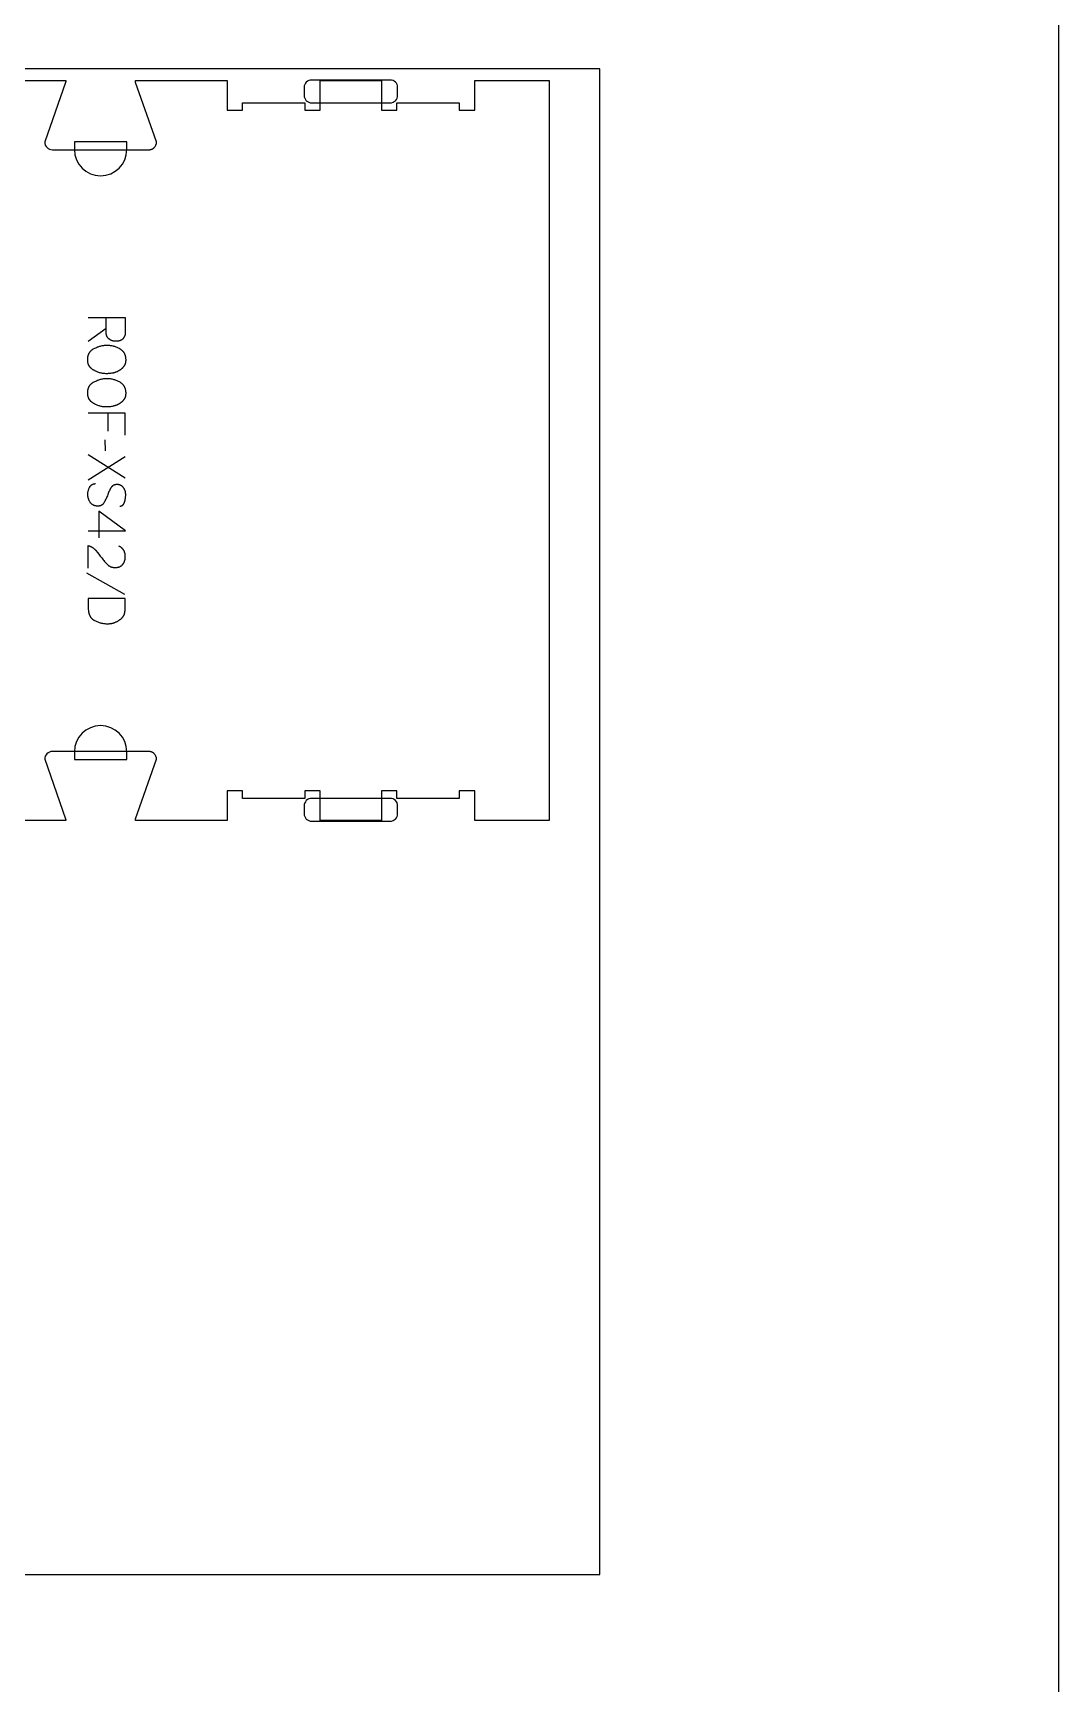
# Model space of a CAD drawing. Extents: x -17068 to -13885, y -84343 to -75479.
# Drawn here: x -14715 to -13885, y -80132 to -78794 of the extents above; entities that cross this region are included whole.
import ezdxf

# ---------------------------------------------------------------- set-up
doc = ezdxf.new("R2010")
doc.units = 0
for name, color, linetype in [('0_SHEET_SPRUCEPLY_2440X122', 1, 'CONTINUOUS'), ('1_ANYTOOL_1MMDEEP_LABELS_S', 2, 'CONTINUOUS'), ('4_ANYTOOL_CUTTHROUGH_OUTSI', 5, 'CONTINUOUS'), ('5_ANYTOOL_HALF_MILL_9MM_IN', 3, 'CONTINUOUS'), ('DONOTCUT', 18, 'CONTINUOUS')]:
    doc.layers.add(name, color=color, linetype=linetype)

msp = doc.modelspace()

# ---------------------------------------------------------------- linework, layer by layer
at = {"layer": '0_SHEET_SPRUCEPLY_2440X122'}
msp.add_lwpolyline([(-16696.5, -78823), (-16696.5, -80043), (-14256.5, -80043), (-14256.5, -78823)], close=True, dxfattribs=at)
at = {"layer": '1_ANYTOOL_1MMDEEP_LABELS_S'}
for points in [[(-14670.7, -79024.5), (-14640.7, -79024.5), (-14640.7, -79035.8), (-14640.7, -79036.3), (-14640.7, -79036.8), (-14640.7, -79037), (-14640.7, -79037.3), (-14640.8, -79037.5), (-14640.8, -79037.7), (-14640.8, -79037.9), (-14640.8, -79038.1), (-14640.9, -79038.3), (-14640.9, -79038.5), (-14641, -79038.7), (-14641, -79038.9), (-14641.1, -79039.1), (-14641.1, -79039.3), (-14641.2, -79039.5), (-14641.3, -79039.7), (-14641.3, -79039.9), (-14641.4, -79040), (-14641.5, -79040.2), (-14641.6, -79040.4), (-14641.7, -79040.5), (-14641.8, -79040.7), (-14641.9, -79040.8), (-14642, -79041), (-14642.1, -79041.1), (-14642.2, -79041.3), (-14642.3, -79041.4), (-14642.4, -79041.6), (-14642.5, -79041.7), (-14642.6, -79041.8), (-14642.7, -79041.9), (-14642.9, -79042), (-14643, -79042.2), (-14643.1, -79042.3), (-14643.3, -79042.4), (-14643.4, -79042.5), (-14643.6, -79042.6), (-14643.7, -79042.7), (-14643.9, -79042.8), (-14644, -79042.9), (-14644.2, -79042.9), (-14644.4, -79043), (-14644.5, -79043.1), (-14644.7, -79043.2), (-14644.9, -79043.2), (-14645.1, -79043.3), (-14645.3, -79043.4), (-14645.4, -79043.4), (-14645.6, -79043.5), (-14645.8, -79043.5), (-14646, -79043.6), (-14646.2, -79043.6), (-14646.4, -79043.6), (-14646.7, -79043.7), (-14646.9, -79043.7), (-14647.1, -79043.7), (-14647.3, -79043.8), (-14647.6, -79043.8), (-14648, -79043.8), (-14648.5, -79043.8), (-14648.7, -79043.8), (-14648.9, -79043.8), (-14649, -79043.8), (-14649.2, -79043.8), (-14649.4, -79043.8), (-14649.5, -79043.7), (-14649.7, -79043.7), (-14649.9, -79043.7), (-14650.1, -79043.7), (-14650.2, -79043.6), (-14650.4, -79043.6), (-14650.6, -79043.6), (-14650.7, -79043.5), (-14650.9, -79043.5), (-14651, -79043.4), (-14651.2, -79043.4), (-14651.4, -79043.3), (-14651.5, -79043.2), (-14651.7, -79043.2), (-14651.9, -79043.1), (-14652, -79043), (-14652.2, -79043), (-14652.3, -79042.9), (-14652.5, -79042.8), (-14652.6, -79042.7), (-14652.8, -79042.6), (-14652.9, -79042.5), (-14653.1, -79042.4), (-14653.2, -79042.3), (-14653.4, -79042.2), (-14653.5, -79042.1), (-14653.7, -79042), (-14653.8, -79041.9), (-14654, -79041.8), (-14654.1, -79041.7), (-14654.2, -79041.6), (-14654.4, -79041.4), (-14654.5, -79041.3), (-14654.6, -79041.2), (-14654.7, -79041.1), (-14654.8, -79040.9), (-14654.9, -79040.8), (-14655, -79040.7), (-14655.1, -79040.5), (-14655.2, -79040.4), (-14655.3, -79040.2), (-14655.4, -79040.1), (-14655.5, -79039.9), (-14655.5, -79039.8), (-14655.6, -79039.6), (-14655.7, -79039.5), (-14655.7, -79039.3), (-14655.8, -79039.2), (-14655.9, -79039), (-14655.9, -79038.8), (-14655.9, -79038.7), (-14656, -79038.5), (-14656, -79038.3), (-14656, -79038.2), (-14656.1, -79038), (-14656.1, -79037.8), (-14656.1, -79037.6), (-14656.1, -79037.4), (-14656.2, -79035.5), (-14656.2, -79033.5), (-14656.2, -79024.5)], [(-14656.2, -79033.5), (-14670.7, -79043.9)], [(-14640.7, -79119.7), (-14640.7, -79102.1), (-14670.7, -79102.1)], [(-14654.6, -79116.6), (-14654.6, -79102.1)], [(-14656.8, -79132.4), (-14656.9, -79123.6)], [(-14640.7, -79154.7), (-14670.7, -79135.8)], [(-14670.7, -79156), (-14640.7, -79137)], [(-14645.2, -79177.3), (-14645.1, -79177.3), (-14645, -79177.3), (-14644.9, -79177.3), (-14644.8, -79177.3), (-14644.7, -79177.3), (-14644.6, -79177.3), (-14644.5, -79177.3), (-14644.4, -79177.3), (-14644.3, -79177.3), (-14644.3, -79177.2), (-14644.2, -79177.2), (-14644.1, -79177.2), (-14644, -79177.2), (-14643.9, -79177.2), (-14643.9, -79177.1), (-14643.8, -79177.1), (-14643.7, -79177.1), (-14643.6, -79177.1), (-14643.5, -79177), (-14643.5, -79177), (-14643.4, -79177), (-14643.3, -79176.9), (-14643.3, -79176.9), (-14643.2, -79176.8), (-14643.1, -79176.8), (-14643, -79176.8), (-14643, -79176.7), (-14642.9, -79176.7), (-14642.9, -79176.6), (-14642.8, -79176.6), (-14642.7, -79176.5), (-14642.7, -79176.5), (-14642.6, -79176.4), (-14642.5, -79176.4), (-14642.5, -79176.3), (-14642.4, -79176.2), (-14642.4, -79176.2), (-14642.3, -79176.1), (-14642.3, -79176.1), (-14642.2, -79176), (-14642.2, -79175.9), (-14642.1, -79175.9), (-14642.1, -79175.8), (-14642, -79175.7), (-14642, -79175.7), (-14641.9, -79175.6), (-14641.9, -79175.5), (-14641.8, -79175.4), (-14641.8, -79175.3), (-14641.7, -79175.3), (-14641.7, -79175.2), (-14641.6, -79175), (-14641.5, -79174.8), (-14641.5, -79174.7), (-14641.4, -79174.5), (-14641.3, -79174.3), (-14641.3, -79174.1), (-14641, -79173.3), (-14640.8, -79172.5), (-14640.7, -79171.7), (-14640.5, -79170.9), (-14640.5, -79170.5), (-14640.4, -79170.1), (-14640.4, -79169.8), (-14640.4, -79169.4), (-14640.3, -79169), (-14640.3, -79168.7), (-14640.3, -79168.3), (-14640.3, -79168), (-14640.3, -79167.8), (-14640.3, -79167.6), (-14640.3, -79167.4), (-14640.3, -79167.2), (-14640.4, -79167), (-14640.4, -79166.8), (-14640.4, -79166.6), (-14640.4, -79166.4), (-14640.5, -79166.2), (-14640.5, -79166.1), (-14640.5, -79165.9), (-14640.6, -79165.7), (-14640.6, -79165.5), (-14640.7, -79165.3), (-14640.7, -79165.2), (-14640.8, -79165), (-14640.8, -79164.8), (-14640.9, -79164.6), (-14641, -79164.5), (-14641, -79164.3), (-14641.1, -79164.1), (-14641.2, -79164), (-14641.3, -79163.8), (-14641.3, -79163.6), (-14641.4, -79163.5), (-14641.5, -79163.3), (-14641.6, -79163.1), (-14641.7, -79163), (-14641.8, -79162.8), (-14641.9, -79162.7), (-14642, -79162.5), (-14642.1, -79162.3), (-14642.3, -79162.2), (-14642.4, -79162), (-14642.5, -79161.9), (-14642.6, -79161.8), (-14642.7, -79161.6), (-14642.9, -79161.5), (-14643, -79161.4), (-14643.1, -79161.3), (-14643.3, -79161.1), (-14643.4, -79161), (-14643.6, -79160.9), (-14643.7, -79160.8), (-14643.9, -79160.7), (-14644, -79160.6), (-14644.2, -79160.6), (-14644.3, -79160.5), (-14644.5, -79160.4), (-14644.7, -79160.3), (-14644.9, -79160.3), (-14645, -79160.2), (-14645.2, -79160.2), (-14645.4, -79160.1), (-14645.6, -79160.1), (-14645.7, -79160), (-14645.9, -79160), (-14646.1, -79159.9), (-14646.3, -79159.9), (-14646.5, -79159.9), (-14646.7, -79159.9), (-14646.9, -79159.9), (-14647.1, -79159.9), (-14647.3, -79159.9), (-14647.6, -79159.9), (-14647.8, -79159.9), (-14648, -79159.9), (-14648.2, -79159.9), (-14648.4, -79159.9), (-14648.6, -79160), (-14648.8, -79160), (-14649, -79160), (-14649.1, -79160.1), (-14649.3, -79160.1), (-14649.5, -79160.2), (-14649.7, -79160.3), (-14649.8, -79160.3), (-14649.9, -79160.3), (-14649.9, -79160.4), (-14650, -79160.4), (-14650.1, -79160.4), (-14650.2, -79160.5), (-14650.3, -79160.5), (-14650.3, -79160.6), (-14650.4, -79160.6), (-14650.5, -79160.7), (-14650.6, -79160.7), (-14650.7, -79160.8), (-14650.7, -79160.8), (-14650.8, -79160.9), (-14650.9, -79160.9), (-14650.9, -79161), (-14651, -79161), (-14651.1, -79161.1), (-14651.2, -79161.1), (-14651.2, -79161.2), (-14651.3, -79161.3), (-14651.4, -79161.3), (-14651.4, -79161.4), (-14651.5, -79161.4), (-14651.6, -79161.6), (-14651.7, -79161.7), (-14651.9, -79161.9), (-14652, -79162), (-14652.1, -79162.2), (-14652.2, -79162.3), (-14652.3, -79162.5), (-14652.4, -79162.7), (-14652.8, -79163.4), (-14653.2, -79164.1), (-14653.5, -79164.9), (-14653.9, -79165.6), (-14654.2, -79166.4), (-14654.6, -79167.2), (-14654.9, -79168), (-14655.2, -79168.9), (-14655.5, -79169.7), (-14655.8, -79170.5), (-14656.2, -79171.3), (-14656.6, -79172), (-14656.9, -79172.8), (-14657.3, -79173.5), (-14657.7, -79174.2), (-14658.1, -79174.9), (-14658.3, -79175.1), (-14658.4, -79175.2), (-14658.5, -79175.4), (-14658.5, -79175.5), (-14658.6, -79175.5), (-14658.7, -79175.6), (-14658.7, -79175.7), (-14658.8, -79175.7), (-14658.9, -79175.8), (-14658.9, -79175.9), (-14659, -79175.9), (-14659.1, -79176), (-14659.1, -79176.1), (-14659.2, -79176.1), (-14659.3, -79176.2), (-14659.3, -79176.2), (-14659.4, -79176.3), (-14659.5, -79176.4), (-14659.6, -79176.4), (-14659.6, -79176.5), (-14659.7, -79176.5), (-14659.8, -79176.6), (-14659.9, -79176.6), (-14659.9, -79176.6), (-14660, -79176.7), (-14660.1, -79176.7), (-14660.2, -79176.8), (-14660.3, -79176.8), (-14660.4, -79176.9), (-14660.4, -79176.9), (-14660.5, -79176.9), (-14660.6, -79177), (-14660.7, -79177), (-14660.8, -79177), (-14660.9, -79177.1), (-14661, -79177.1), (-14661.1, -79177.1), (-14661.3, -79177.2), (-14661.5, -79177.2), (-14661.6, -79177.2), (-14661.8, -79177.3), (-14662.1, -79177.3), (-14662.3, -79177.3), (-14662.5, -79177.3), (-14662.7, -79177.3), (-14662.9, -79177.3), (-14663.1, -79177.3), (-14663.4, -79177.3), (-14663.6, -79177.3), (-14663.8, -79177.3), (-14664, -79177.3), (-14664.3, -79177.2), (-14664.5, -79177.2), (-14664.7, -79177.1), (-14664.9, -79177.1), (-14665.1, -79177), (-14665.3, -79177), (-14665.5, -79176.9), (-14665.7, -79176.9), (-14665.9, -79176.8), (-14666.1, -79176.7), (-14666.3, -79176.6), (-14666.5, -79176.5), (-14666.7, -79176.5), (-14666.8, -79176.4), (-14667, -79176.3), (-14667.2, -79176.2), (-14667.3, -79176), (-14667.5, -79175.9), (-14667.7, -79175.8), (-14667.8, -79175.7), (-14668, -79175.5), (-14668.1, -79175.4), (-14668.2, -79175.3), (-14668.4, -79175.1), (-14668.5, -79175), (-14668.7, -79174.8), (-14668.8, -79174.6), (-14668.9, -79174.5), (-14669, -79174.3), (-14669.1, -79174.1), (-14669.4, -79173.8), (-14669.6, -79173.4), (-14669.8, -79173), (-14669.9, -79172.7), (-14670.1, -79172.3), (-14670.3, -79171.9), (-14670.3, -79171.7), (-14670.4, -79171.5), (-14670.5, -79171.3), (-14670.5, -79171.1), (-14670.6, -79171), (-14670.6, -79170.8), (-14670.7, -79170.6), (-14670.7, -79170.4), (-14670.8, -79170.2), (-14670.8, -79170), (-14670.8, -79169.8), (-14670.9, -79169.6), (-14670.9, -79169.4), (-14670.9, -79169.2), (-14671, -79168.8), (-14671, -79168.4), (-14671, -79167.9), (-14671, -79167.5), (-14671, -79167.1), (-14671, -79166.7), (-14670.9, -79166.3), (-14670.9, -79165.9), (-14670.8, -79165.5), (-14670.7, -79165.1), (-14670.6, -79164.8), (-14670.5, -79164.4), (-14670.4, -79164), (-14670.3, -79163.6), (-14670.1, -79163.3), (-14670, -79162.9), (-14669.8, -79162.6), (-14669.6, -79162.2), (-14669.5, -79161.9), (-14669.4, -79161.7), (-14669.3, -79161.5), (-14669.1, -79161.4), (-14669, -79161.2), (-14668.9, -79161.1), (-14668.8, -79160.9), (-14668.7, -79160.8), (-14668.6, -79160.7), (-14668.4, -79160.5), (-14668.3, -79160.4), (-14668.2, -79160.3), (-14668.1, -79160.2), (-14668, -79160.1), (-14667.9, -79160.1), (-14667.9, -79160), (-14667.8, -79160), (-14667.7, -79160), (-14667.6, -79159.9), (-14667.6, -79159.9), (-14667.5, -79159.8), (-14667.4, -79159.8), (-14667.3, -79159.7), (-14667.3, -79159.7), (-14667.2, -79159.7), (-14667.1, -79159.6), (-14667, -79159.6), (-14667, -79159.5), (-14666.9, -79159.5), (-14666.8, -79159.5), (-14666.7, -79159.5), (-14666.6, -79159.4), (-14666.6, -79159.4), (-14666.4, -79159.3), (-14666.2, -79159.3), (-14666.1, -79159.3), (-14665.9, -79159.2), (-14665.7, -79159.2), (-14665.5, -79159.2), (-14665.4, -79159.2), (-14665.2, -79159.1), (-14665, -79159.1), (-14664.8, -79159.1)], [(-14670.7, -79197.4), (-14640.6, -79197.4), (-14662, -79181.4)], [(-14662, -79181.4), (-14662, -79203.1)], [(-14670.6, -79227.6), (-14670.6, -79209.3), (-14670.1, -79209.4), (-14669.9, -79209.5), (-14669.7, -79209.6), (-14669.4, -79209.7), (-14669.2, -79209.8), (-14669, -79209.8), (-14668.8, -79209.9), (-14668.6, -79210), (-14668.4, -79210.1), (-14668.2, -79210.3), (-14668, -79210.4), (-14667.8, -79210.5), (-14667.6, -79210.6), (-14667.4, -79210.7), (-14667.2, -79210.8), (-14667, -79211), (-14666.8, -79211.1), (-14666.6, -79211.2), (-14666.4, -79211.4), (-14666.3, -79211.5), (-14666.1, -79211.7), (-14665.9, -79211.8), (-14665.7, -79212), (-14665.6, -79212.1), (-14665.4, -79212.3), (-14665.2, -79212.4), (-14665.1, -79212.6), (-14664.9, -79212.8), (-14664.7, -79213), (-14664.4, -79213.3), (-14663.2, -79214.8), (-14662, -79216.3), (-14660.9, -79217.8), (-14659.7, -79219.3), (-14659.2, -79220.1), (-14658.6, -79220.8), (-14658, -79221.5), (-14657.4, -79222.2), (-14656.8, -79222.9), (-14656.2, -79223.5), (-14655.6, -79224.1), (-14655, -79224.7), (-14654.9, -79224.9), (-14654.7, -79225), (-14654.5, -79225.2), (-14654.4, -79225.3), (-14654.2, -79225.4), (-14654, -79225.5), (-14653.9, -79225.7), (-14653.7, -79225.8), (-14653.5, -79225.9), (-14653.3, -79226), (-14653.2, -79226.1), (-14653, -79226.2), (-14652.8, -79226.3), (-14652.6, -79226.4), (-14652.4, -79226.4), (-14652.2, -79226.5), (-14652, -79226.6), (-14651.9, -79226.7), (-14651.7, -79226.7), (-14651.5, -79226.8), (-14651.3, -79226.8), (-14651, -79226.9), (-14650.8, -79226.9), (-14650.6, -79227), (-14650.4, -79227), (-14650.2, -79227), (-14650, -79227), (-14649.8, -79227.1), (-14649.6, -79227.1), (-14649.3, -79227.1), (-14649.1, -79227.1), (-14648.9, -79227.1), (-14648.6, -79227.1), (-14648.4, -79227.1), (-14648.1, -79227.1), (-14647.9, -79227.1), (-14647.7, -79227), (-14647.4, -79227), (-14647.2, -79227), (-14647, -79226.9), (-14646.8, -79226.9), (-14646.6, -79226.9), (-14646.3, -79226.8), (-14646.1, -79226.7), (-14645.9, -79226.7), (-14645.7, -79226.6), (-14645.5, -79226.5), (-14645.3, -79226.5), (-14645.1, -79226.4), (-14645, -79226.3), (-14644.8, -79226.2), (-14644.6, -79226.1), (-14644.4, -79226), (-14644.3, -79225.9), (-14644.1, -79225.8), (-14643.9, -79225.7), (-14643.8, -79225.6), (-14643.6, -79225.4), (-14643.5, -79225.3), (-14643.3, -79225.2), (-14643.2, -79225), (-14643, -79224.9), (-14642.9, -79224.7), (-14642.8, -79224.6), (-14642.6, -79224.4), (-14642.5, -79224.3), (-14642.4, -79224.1), (-14642.3, -79223.9), (-14642.2, -79223.8), (-14642, -79223.6), (-14641.9, -79223.4), (-14641.8, -79223.2), (-14641.7, -79223), (-14641.6, -79222.9), (-14641.6, -79222.7), (-14641.5, -79222.5), (-14641.4, -79222.3), (-14641.3, -79222.1), (-14641.2, -79221.9), (-14641.2, -79221.7), (-14641.1, -79221.5), (-14641.1, -79221.3), (-14641, -79221.1), (-14641, -79220.9), (-14640.9, -79220.7), (-14640.9, -79220.5), (-14640.8, -79220.3), (-14640.8, -79220), (-14640.8, -79219.8), (-14640.7, -79219.6), (-14640.7, -79219.4), (-14640.7, -79219.1), (-14640.7, -79218.9), (-14640.7, -79218.7), (-14640.7, -79218.2), (-14640.7, -79217.8), (-14640.7, -79217.5), (-14640.7, -79217.1), (-14640.7, -79216.8), (-14640.8, -79216.4), (-14640.8, -79216.1), (-14640.9, -79215.8), (-14641, -79215.4), (-14641.1, -79215.1), (-14641.1, -79215), (-14641.2, -79214.8), (-14641.2, -79214.7), (-14641.3, -79214.5), (-14641.3, -79214.4), (-14641.4, -79214.2), (-14641.4, -79214.1), (-14641.5, -79213.9), (-14641.6, -79213.8), (-14641.6, -79213.7), (-14641.7, -79213.5), (-14641.8, -79213.4), (-14641.9, -79213.2), (-14641.9, -79213.1), (-14642, -79213), (-14642.1, -79212.8), (-14642.2, -79212.7), (-14642.3, -79212.6), (-14642.4, -79212.5), (-14642.5, -79212.3), (-14642.6, -79212.2), (-14642.6, -79212.1), (-14642.8, -79212), (-14642.9, -79211.9), (-14643, -79211.7), (-14643.1, -79211.6), (-14643.2, -79211.5), (-14643.3, -79211.4), (-14643.4, -79211.3), (-14643.5, -79211.2), (-14643.6, -79211.1), (-14643.8, -79211), (-14644, -79210.8), (-14644.3, -79210.6), (-14644.6, -79210.4), (-14644.8, -79210.2), (-14645.1, -79210), (-14645.4, -79209.9), (-14645.8, -79209.7)], [(-14641.1, -79248.8), (-14671.9, -79231.6)]]:
    msp.add_lwpolyline(points, dxfattribs=at)
for points in [[(-14640.3, -79058.9), (-14640.3, -79059.3), (-14640.3, -79059.7), (-14640.4, -79060), (-14640.4, -79060.4), (-14640.4, -79060.5), (-14640.5, -79060.7), (-14640.5, -79060.9), (-14640.5, -79061.1), (-14640.6, -79061.2), (-14640.6, -79061.4), (-14640.6, -79061.5), (-14640.7, -79061.7), (-14640.7, -79061.9), (-14640.8, -79062), (-14640.8, -79062.2), (-14640.9, -79062.3), (-14641, -79062.5), (-14641, -79062.6), (-14641.1, -79062.8), (-14641.1, -79062.9), (-14641.2, -79063.1), (-14641.3, -79063.2), (-14641.4, -79063.4), (-14641.4, -79063.5), (-14641.5, -79063.6), (-14641.6, -79063.8), (-14641.7, -79063.9), (-14641.8, -79064), (-14642, -79064.3), (-14642.2, -79064.5), (-14642.4, -79064.8), (-14642.6, -79065), (-14642.8, -79065.3), (-14643, -79065.5), (-14643.2, -79065.7), (-14643.5, -79065.9), (-14643.7, -79066.2), (-14644, -79066.4), (-14644.2, -79066.6), (-14644.5, -79066.8), (-14644.7, -79066.9), (-14645, -79067.1), (-14645.3, -79067.3), (-14645.5, -79067.5), (-14645.8, -79067.6), (-14646.1, -79067.8), (-14646.4, -79068), (-14646.7, -79068.1), (-14647, -79068.3), (-14647.3, -79068.4), (-14647.6, -79068.5), (-14647.9, -79068.6), (-14648.2, -79068.8), (-14648.6, -79068.9), (-14648.9, -79069), (-14649.2, -79069.1), (-14649.5, -79069.2), (-14649.9, -79069.3), (-14650.2, -79069.4), (-14650.6, -79069.5), (-14651.2, -79069.6), (-14651.9, -79069.7), (-14652.6, -79069.8), (-14653.2, -79069.9), (-14653.9, -79070), (-14654.6, -79070), (-14655.2, -79070.1), (-14655.8, -79070.1), (-14656.5, -79070.1), (-14657.1, -79070), (-14657.7, -79070), (-14658.4, -79069.9), (-14659, -79069.8), (-14659.7, -79069.7), (-14660.3, -79069.5), (-14660.9, -79069.4), (-14661.6, -79069.2), (-14662.2, -79069), (-14662.8, -79068.8), (-14663.5, -79068.5), (-14664.1, -79068.2), (-14664.8, -79068), (-14665.4, -79067.6), (-14666, -79067.3), (-14666.3, -79067.1), (-14666.6, -79067), (-14666.9, -79066.8), (-14667.2, -79066.6), (-14667.5, -79066.4), (-14667.8, -79066.2), (-14668, -79065.9), (-14668.3, -79065.7), (-14668.4, -79065.6), (-14668.5, -79065.5), (-14668.6, -79065.4), (-14668.7, -79065.3), (-14668.8, -79065.2), (-14668.9, -79065), (-14669, -79064.9), (-14669.1, -79064.8), (-14669.2, -79064.7), (-14669.3, -79064.5), (-14669.4, -79064.4), (-14669.5, -79064.3), (-14669.6, -79064.1), (-14669.7, -79064), (-14669.8, -79063.9), (-14669.9, -79063.7), (-14669.9, -79063.6), (-14670, -79063.5), (-14670.1, -79063.3), (-14670.2, -79063.2), (-14670.2, -79063), (-14670.3, -79062.9), (-14670.4, -79062.8), (-14670.4, -79062.6), (-14670.5, -79062.5), (-14670.5, -79062.3), (-14670.6, -79062.2), (-14670.6, -79062), (-14670.7, -79061.7), (-14670.8, -79061.4), (-14670.9, -79061), (-14670.9, -79060.7), (-14671, -79060.4), (-14671, -79060), (-14671.1, -79059.7), (-14671.1, -79059.3), (-14671.1, -79059), (-14671.1, -79058.6), (-14671.1, -79058.2), (-14671.1, -79057.8), (-14671.1, -79057.5), (-14671, -79057.1), (-14671, -79056.7), (-14670.9, -79056.4), (-14670.9, -79056.1), (-14670.8, -79055.7), (-14670.7, -79055.4), (-14670.6, -79055.1), (-14670.6, -79054.9), (-14670.5, -79054.7), (-14670.5, -79054.6), (-14670.4, -79054.4), (-14670.3, -79054.3), (-14670.3, -79054.1), (-14670.2, -79054), (-14670.1, -79053.8), (-14670.1, -79053.7), (-14670, -79053.6), (-14669.9, -79053.4), (-14669.8, -79053.3), (-14669.7, -79053.1), (-14669.7, -79053), (-14669.6, -79052.9), (-14669.5, -79052.7), (-14669.4, -79052.6), (-14669.3, -79052.5), (-14669.2, -79052.3), (-14669.1, -79052.2), (-14669, -79052.1), (-14668.9, -79052), (-14668.8, -79051.8), (-14668.7, -79051.7), (-14668.6, -79051.6), (-14668.4, -79051.5), (-14668.3, -79051.4), (-14668.2, -79051.2), (-14668.1, -79051.1), (-14668, -79051), (-14667.7, -79050.8), (-14667.4, -79050.6), (-14667.2, -79050.4), (-14666.9, -79050.2), (-14666.6, -79050), (-14666.3, -79049.8), (-14665.9, -79049.7), (-14665.3, -79049.3), (-14664.6, -79049), (-14664, -79048.7), (-14663.3, -79048.4), (-14662.7, -79048.2), (-14662, -79048), (-14661.4, -79047.8), (-14660.7, -79047.6), (-14660.1, -79047.4), (-14659.4, -79047.3), (-14658.8, -79047.2), (-14658.1, -79047.1), (-14657.5, -79047), (-14656.8, -79046.9), (-14656.2, -79046.9), (-14655.5, -79046.9), (-14654.8, -79046.9), (-14654.1, -79046.9), (-14653.5, -79047), (-14652.8, -79047.1), (-14652.1, -79047.2), (-14651.5, -79047.3), (-14650.8, -79047.4), (-14650.1, -79047.6), (-14649.5, -79047.8), (-14648.9, -79048), (-14648.2, -79048.3), (-14647.6, -79048.5), (-14647, -79048.8), (-14646.4, -79049.1), (-14645.7, -79049.4), (-14645.1, -79049.8), (-14644.8, -79050), (-14644.6, -79050.2), (-14644.3, -79050.4), (-14644, -79050.6), (-14643.7, -79050.8), (-14643.5, -79051), (-14643.3, -79051.2), (-14643, -79051.4), (-14642.9, -79051.6), (-14642.8, -79051.7), (-14642.7, -79051.8), (-14642.6, -79051.9), (-14642.5, -79052), (-14642.4, -79052.2), (-14642.3, -79052.3), (-14642.2, -79052.4), (-14642.1, -79052.6), (-14642, -79052.7), (-14641.9, -79052.8), (-14641.8, -79053), (-14641.8, -79053.1), (-14641.7, -79053.2), (-14641.6, -79053.4), (-14641.5, -79053.5), (-14641.4, -79053.7), (-14641.4, -79053.8), (-14641.2, -79054.1), (-14641.1, -79054.4), (-14641, -79054.7), (-14640.9, -79055), (-14640.8, -79055.3), (-14640.7, -79055.7), (-14640.6, -79056), (-14640.5, -79056.4), (-14640.5, -79056.7), (-14640.4, -79057.1), (-14640.4, -79057.4), (-14640.4, -79057.8), (-14640.3, -79058.2), (-14640.3, -79058.5)], [(-14640.3, -79085.9), (-14640.3, -79086.3), (-14640.3, -79086.6), (-14640.4, -79087), (-14640.4, -79087.3), (-14640.4, -79087.5), (-14640.5, -79087.7), (-14640.5, -79087.8), (-14640.5, -79088), (-14640.6, -79088.2), (-14640.6, -79088.3), (-14640.6, -79088.5), (-14640.7, -79088.7), (-14640.7, -79088.8), (-14640.8, -79089), (-14640.8, -79089.1), (-14640.9, -79089.3), (-14641, -79089.4), (-14641, -79089.6), (-14641.1, -79089.7), (-14641.1, -79089.9), (-14641.2, -79090), (-14641.3, -79090.2), (-14641.4, -79090.3), (-14641.4, -79090.4), (-14641.5, -79090.6), (-14641.6, -79090.7), (-14641.7, -79090.9), (-14641.8, -79091), (-14642, -79091.2), (-14642.2, -79091.5), (-14642.4, -79091.7), (-14642.6, -79092), (-14642.8, -79092.2), (-14643, -79092.5), (-14643.2, -79092.7), (-14643.5, -79092.9), (-14643.7, -79093.1), (-14644, -79093.3), (-14644.2, -79093.5), (-14644.5, -79093.7), (-14644.7, -79093.9), (-14645, -79094.1), (-14645.3, -79094.3), (-14645.5, -79094.4), (-14645.8, -79094.6), (-14646.1, -79094.8), (-14646.4, -79094.9), (-14646.7, -79095.1), (-14647, -79095.2), (-14647.3, -79095.3), (-14647.6, -79095.5), (-14647.9, -79095.6), (-14648.2, -79095.7), (-14648.6, -79095.8), (-14648.9, -79095.9), (-14649.2, -79096.1), (-14649.5, -79096.1), (-14649.9, -79096.2), (-14650.2, -79096.3), (-14650.6, -79096.4), (-14651.2, -79096.6), (-14651.9, -79096.7), (-14652.6, -79096.8), (-14653.2, -79096.9), (-14653.9, -79096.9), (-14654.6, -79097), (-14655.2, -79097), (-14655.8, -79097), (-14656.5, -79097), (-14657.1, -79097), (-14657.7, -79096.9), (-14658.4, -79096.9), (-14659, -79096.8), (-14659.7, -79096.6), (-14660.3, -79096.5), (-14660.9, -79096.3), (-14661.6, -79096.2), (-14662.2, -79096), (-14662.8, -79095.7), (-14663.5, -79095.5), (-14664.1, -79095.2), (-14664.8, -79094.9), (-14665.4, -79094.6), (-14666, -79094.3), (-14666.3, -79094.1), (-14666.6, -79093.9), (-14666.9, -79093.7), (-14667.2, -79093.5), (-14667.5, -79093.3), (-14667.8, -79093.1), (-14668, -79092.9), (-14668.3, -79092.7), (-14668.4, -79092.6), (-14668.5, -79092.5), (-14668.6, -79092.3), (-14668.7, -79092.2), (-14668.8, -79092.1), (-14668.9, -79092), (-14669, -79091.9), (-14669.1, -79091.7), (-14669.2, -79091.6), (-14669.3, -79091.5), (-14669.4, -79091.4), (-14669.5, -79091.2), (-14669.6, -79091.1), (-14669.7, -79091), (-14669.8, -79090.8), (-14669.9, -79090.7), (-14669.9, -79090.6), (-14670, -79090.4), (-14670.1, -79090.3), (-14670.2, -79090.1), (-14670.2, -79090), (-14670.3, -79089.9), (-14670.4, -79089.7), (-14670.4, -79089.6), (-14670.5, -79089.4), (-14670.5, -79089.3), (-14670.6, -79089.1), (-14670.6, -79089), (-14670.7, -79088.6), (-14670.8, -79088.3), (-14670.9, -79088), (-14670.9, -79087.7), (-14671, -79087.3), (-14671, -79087), (-14671.1, -79086.6), (-14671.1, -79086.3), (-14671.1, -79085.9), (-14671.1, -79085.5), (-14671.1, -79085.2), (-14671.1, -79084.8), (-14671.1, -79084.4), (-14671, -79084.1), (-14671, -79083.7), (-14670.9, -79083.3), (-14670.9, -79083), (-14670.8, -79082.7), (-14670.7, -79082.3), (-14670.6, -79082), (-14670.6, -79081.9), (-14670.5, -79081.7), (-14670.5, -79081.5), (-14670.4, -79081.4), (-14670.3, -79081.2), (-14670.3, -79081.1), (-14670.2, -79080.9), (-14670.1, -79080.8), (-14670.1, -79080.7), (-14670, -79080.5), (-14669.9, -79080.4), (-14669.8, -79080.2), (-14669.7, -79080.1), (-14669.7, -79079.9), (-14669.6, -79079.8), (-14669.5, -79079.7), (-14669.4, -79079.5), (-14669.3, -79079.4), (-14669.2, -79079.3), (-14669.1, -79079.2), (-14669, -79079), (-14668.9, -79078.9), (-14668.8, -79078.8), (-14668.7, -79078.7), (-14668.6, -79078.6), (-14668.4, -79078.4), (-14668.3, -79078.3), (-14668.2, -79078.2), (-14668.1, -79078.1), (-14668, -79078), (-14667.7, -79077.8), (-14667.4, -79077.6), (-14667.2, -79077.4), (-14666.9, -79077.2), (-14666.6, -79077), (-14666.3, -79076.8), (-14665.9, -79076.6), (-14665.3, -79076.3), (-14664.6, -79076), (-14664, -79075.7), (-14663.3, -79075.4), (-14662.7, -79075.2), (-14662, -79074.9), (-14661.4, -79074.7), (-14660.7, -79074.5), (-14660.1, -79074.4), (-14659.4, -79074.2), (-14658.8, -79074.1), (-14658.1, -79074), (-14657.5, -79073.9), (-14656.8, -79073.9), (-14656.2, -79073.9), (-14655.5, -79073.8), (-14654.8, -79073.9), (-14654.1, -79073.9), (-14653.5, -79073.9), (-14652.8, -79074), (-14652.1, -79074.1), (-14651.5, -79074.3), (-14650.8, -79074.4), (-14650.1, -79074.6), (-14649.5, -79074.8), (-14648.9, -79075), (-14648.2, -79075.2), (-14647.6, -79075.5), (-14647, -79075.8), (-14646.4, -79076.1), (-14645.7, -79076.4), (-14645.1, -79076.7), (-14644.8, -79076.9), (-14644.6, -79077.1), (-14644.3, -79077.3), (-14644, -79077.5), (-14643.7, -79077.7), (-14643.5, -79077.9), (-14643.3, -79078.2), (-14643, -79078.4), (-14642.9, -79078.5), (-14642.8, -79078.6), (-14642.7, -79078.8), (-14642.6, -79078.9), (-14642.5, -79079), (-14642.4, -79079.1), (-14642.3, -79079.3), (-14642.2, -79079.4), (-14642.1, -79079.5), (-14642, -79079.6), (-14641.9, -79079.8), (-14641.8, -79079.9), (-14641.8, -79080), (-14641.7, -79080.2), (-14641.6, -79080.3), (-14641.5, -79080.5), (-14641.4, -79080.6), (-14641.4, -79080.8), (-14641.2, -79081.1), (-14641.1, -79081.4), (-14641, -79081.7), (-14640.9, -79082), (-14640.8, -79082.3), (-14640.7, -79082.6), (-14640.6, -79083), (-14640.5, -79083.3), (-14640.5, -79083.7), (-14640.4, -79084), (-14640.4, -79084.4), (-14640.4, -79084.7), (-14640.3, -79085.1), (-14640.3, -79085.5)], [(-14640.7, -79252.2), (-14670.7, -79252.2), (-14670.6, -79260.7), (-14670.6, -79261.2), (-14670.5, -79261.6), (-14670.5, -79262), (-14670.5, -79262.3), (-14670.4, -79262.7), (-14670.4, -79263.1), (-14670.3, -79263.5), (-14670.2, -79263.8), (-14670.1, -79264.2), (-14670, -79264.5), (-14669.9, -79264.8), (-14669.8, -79265.2), (-14669.7, -79265.5), (-14669.6, -79265.6), (-14669.6, -79265.8), (-14669.5, -79265.9), (-14669.4, -79266.1), (-14669.4, -79266.2), (-14669.3, -79266.4), (-14669.2, -79266.5), (-14669.1, -79266.7), (-14669, -79266.8), (-14668.9, -79266.9), (-14668.9, -79267.1), (-14668.8, -79267.2), (-14668.7, -79267.3), (-14668.6, -79267.5), (-14668.5, -79267.6), (-14668.4, -79267.7), (-14668.3, -79267.9), (-14668.2, -79268), (-14668.1, -79268.1), (-14667.9, -79268.2), (-14667.8, -79268.3), (-14667.7, -79268.4), (-14667.6, -79268.6), (-14667.5, -79268.7), (-14667.4, -79268.8), (-14667.2, -79268.9), (-14667.1, -79269), (-14667, -79269.1), (-14666.8, -79269.2), (-14666.7, -79269.3), (-14666.6, -79269.4), (-14666.4, -79269.5), (-14666.2, -79269.7), (-14665.9, -79269.8), (-14665.6, -79270), (-14664.9, -79270.3), (-14664.3, -79270.6), (-14663.7, -79270.9), (-14663, -79271.1), (-14662.4, -79271.4), (-14661.8, -79271.6), (-14661.1, -79271.8), (-14660.4, -79272), (-14659.8, -79272.1), (-14659.1, -79272.2), (-14658.4, -79272.4), (-14657.8, -79272.5), (-14657.1, -79272.5), (-14656.4, -79272.6), (-14655.7, -79272.6), (-14655, -79272.6), (-14654.4, -79272.6), (-14653.8, -79272.6), (-14653.2, -79272.5), (-14652.6, -79272.5), (-14652, -79272.4), (-14651.8, -79272.3), (-14651.5, -79272.3), (-14651.2, -79272.2), (-14650.9, -79272.1), (-14650.6, -79272.1), (-14650.4, -79272), (-14650.1, -79271.9), (-14649.8, -79271.8), (-14649.5, -79271.7), (-14649.3, -79271.6), (-14649, -79271.5), (-14648.7, -79271.4), (-14648.5, -79271.3), (-14648.2, -79271.2), (-14647.7, -79271), (-14647.2, -79270.7), (-14646.6, -79270.4), (-14646.1, -79270.1), (-14645.8, -79269.9), (-14645.5, -79269.7), (-14645.3, -79269.5), (-14645, -79269.3), (-14644.7, -79269.1), (-14644.4, -79268.9), (-14644.2, -79268.7), (-14644, -79268.5), (-14643.7, -79268.3), (-14643.5, -79268), (-14643.3, -79267.8), (-14643.1, -79267.6), (-14642.9, -79267.3), (-14642.7, -79267.1), (-14642.5, -79266.9), (-14642.4, -79266.6), (-14642.2, -79266.4), (-14642, -79266.1), (-14641.9, -79265.9), (-14641.8, -79265.6), (-14641.7, -79265.3), (-14641.5, -79265.1), (-14641.4, -79264.8), (-14641.3, -79264.5), (-14641.3, -79264.2), (-14641.2, -79264), (-14641.1, -79263.7), (-14641.1, -79263.4), (-14641, -79263.1), (-14641, -79262.8), (-14641, -79262.5), (-14640.9, -79262.2), (-14640.8, -79259.8), (-14640.7, -79257.3), (-14640.7, -79254.8)]]:
    msp.add_lwpolyline(points, close=True, dxfattribs=at)
at = {"layer": '4_ANYTOOL_CUTTHROUGH_OUTSI', "color": 5}
msp.add_lwpolyline([(-14727.8, -78832.6), (-14688.7, -78832.6), (-14688.7, -78832.6, -0.061485), (-14689, -78834), (-14705.9, -78882.3), (-14705.9, -78882.3), (-14705.9, -78882.4), (-14705.9, -78882.4, 0.414214), (-14699.6, -78888.6), (-14621.6, -78888.6), (-14621.5, -78888.6), (-14621.3, -78888.6), (-14621.2, -78888.6), (-14621, -78888.6), (-14620.9, -78888.6), (-14620.7, -78888.5), (-14620.6, -78888.5), (-14620.4, -78888.5), (-14620.3, -78888.5), (-14620.1, -78888.4), (-14620, -78888.4), (-14619.8, -78888.3), (-14619.7, -78888.3), (-14619.5, -78888.2), (-14619.4, -78888.2), (-14619.2, -78888.1), (-14619.1, -78888.1), (-14618.9, -78888), (-14618.8, -78887.9), (-14618.7, -78887.9), (-14618.5, -78887.8), (-14618.4, -78887.7), (-14618.3, -78887.6), (-14618.1, -78887.5), (-14618, -78887.5), (-14617.9, -78887.4), (-14617.8, -78887.3), (-14617.6, -78887.2), (-14617.5, -78887.1), (-14617.4, -78887), (-14617.3, -78886.9), (-14617.2, -78886.8, 0.198912), (-14615.4, -78882.4), (-14615.4, -78882.3), (-14615.4, -78882.3), (-14632.3, -78834), (-14632.3, -78834, -0.061485), (-14632.5, -78832.6), (-14558.3, -78832.6), (-14558.3, -78856.4), (-14558.3, -78856.6), (-14545.8, -78856.6), (-14545.8, -78850.6), (-14495.3, -78850.6), (-14495.3, -78856.6), (-14482.8, -78856.6), (-14482.8, -78832.6), (-14433.3, -78832.6), (-14433.3, -78856.6), (-14420.8, -78856.6), (-14420.8, -78850.6), (-14370.3, -78850.6), (-14370.3, -78856.6), (-14357.8, -78856.6), (-14357.8, -78856.4), (-14357.8, -78832.6), (-14357.8, -78832.6), (-14308.1, -78832.6), (-14297.5, -78832.6), (-14297.5, -79432.1), (-14308.1, -79432.1), (-14357.8, -79432.1), (-14357.8, -79408.4), (-14357.8, -79408.1), (-14370.3, -79408.1), (-14370.3, -79414.1), (-14420.8, -79414.1), (-14420.8, -79408.1), (-14433.3, -79408.1), (-14433.3, -79408.4), (-14433.3, -79432.1), (-14482.8, -79432.1), (-14482.8, -79408.1), (-14495.3, -79408.1), (-14495.3, -79414.1), (-14545.8, -79414.1), (-14545.8, -79408.1), (-14558.3, -79408.1), (-14558.3, -79408.4), (-14558.3, -79432.1), (-14608.1, -79432.1), (-14632.5, -79432.1), (-14632.5, -79432.1, -0.061485), (-14632.3, -79430.7), (-14615.4, -79382.4), (-14615.4, -79382.4), (-14615.4, -79382.4), (-14615.4, -79382.4, 0.198912), (-14617.2, -79377.9), (-14617.3, -79377.8), (-14617.4, -79377.7), (-14617.5, -79377.6), (-14617.6, -79377.5), (-14617.8, -79377.4), (-14617.9, -79377.3), (-14618, -79377.2), (-14618.1, -79377.2), (-14618.3, -79377.1), (-14618.4, -79377), (-14618.5, -79376.9), (-14618.7, -79376.8), (-14618.8, -79376.8), (-14618.9, -79376.7), (-14619.1, -79376.6), (-14619.2, -79376.6), (-14619.4, -79376.5), (-14619.5, -79376.5), (-14619.7, -79376.4), (-14619.8, -79376.4), (-14620, -79376.3), (-14620.1, -79376.3), (-14620.3, -79376.3), (-14620.4, -79376.2), (-14620.6, -79376.2), (-14620.7, -79376.2), (-14620.9, -79376.1), (-14621, -79376.1), (-14621.2, -79376.1), (-14621.3, -79376.1), (-14621.5, -79376.1), (-14621.6, -79376.1), (-14699.6, -79376.1, 0.414214), (-14705.9, -79382.4), (-14705.9, -79382.4), (-14705.9, -79382.4), (-14689, -79430.7), (-14689, -79430.7, -0.061485), (-14688.7, -79432.1), (-14727.8, -79432.1)], format="xyb", dxfattribs=at)
at = {"layer": '5_ANYTOOL_HALF_MILL_9MM_IN', "color": 3}
for points in [[(-14489.9, -78832.1, 0.414214), (-14495.9, -78838.1), (-14495.9, -78844.6, 0.414214), (-14489.9, -78850.6), (-14426.2, -78850.6, 0.414214), (-14420.2, -78844.6), (-14420.2, -78838.1, 0.414214), (-14426.2, -78832.1)], [(-14681.9, -78888.4, 1), (-14639.4, -78888.4), (-14639.4, -78888.1), (-14639.4, -78882.1), (-14681.9, -78882.1), (-14681.9, -78888.1), (-14681.9, -78888.4)], [(-14639.4, -79376.4, 1), (-14681.9, -79376.4), (-14681.9, -79376.6), (-14681.9, -79382.6), (-14639.4, -79382.6), (-14639.4, -79376.6), (-14639.4, -79376.4)], [(-14489.9, -79414.1, 0.414214), (-14495.9, -79420.1), (-14495.9, -79426.6, 0.414214), (-14489.9, -79432.6), (-14426.2, -79432.6, 0.414214), (-14420.2, -79426.6), (-14420.2, -79420.1, 0.414214), (-14426.2, -79414.1)]]:
    msp.add_lwpolyline(points, format="xyb", close=True, dxfattribs=at)
at = {"layer": 'DONOTCUT'}
msp.add_lwpolyline([(-17068.2, -84342.5), (-13884.8, -84342.5), (-13884.8, -75479), (-17068.2, -75479)], close=True, dxfattribs=at)

doc.saveas('drawing.dxf')
